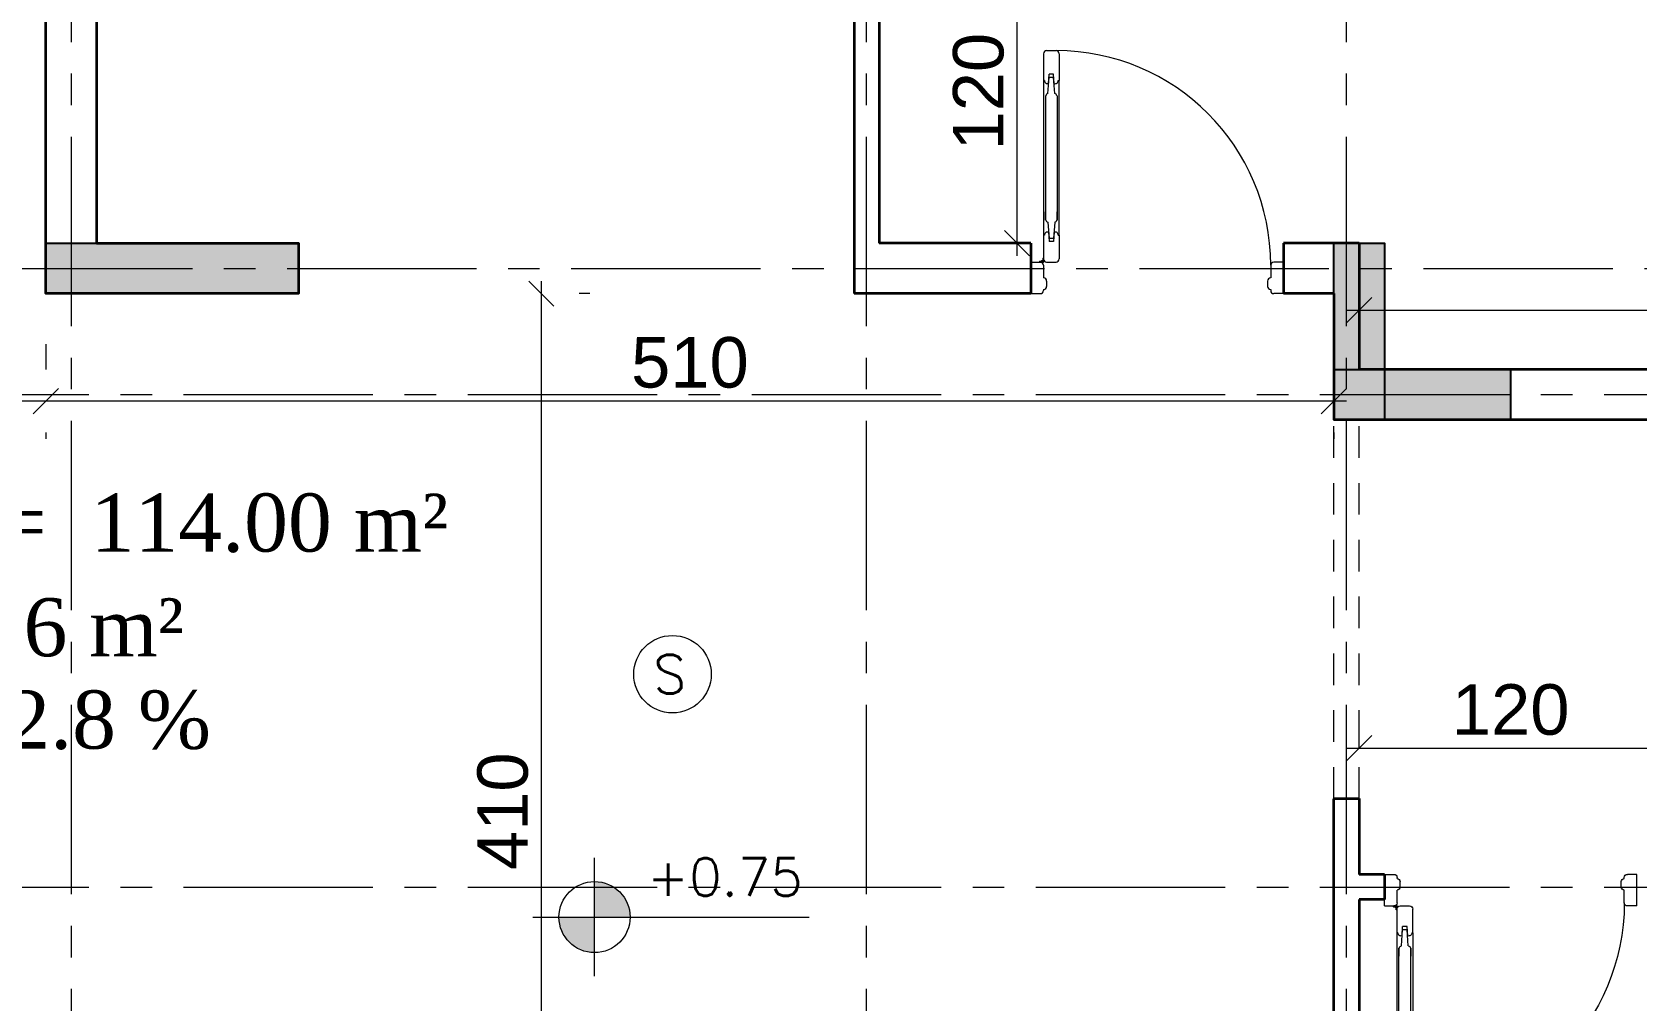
# Model space of a CAD drawing. Header units: millimetres. Extents: x -11627 to -10952, y 10244 to 10588.
# Drawn here: x -11387.3 to -11380.94, y 10465.22 to 10469.06 of the extents above; entities that cross this region are included whole.
import ezdxf

# ---------------------------------------------------------------- set-up
doc = ezdxf.new("R2010")
doc.units = ezdxf.units.MM
doc.header["$PDMODE"] = 35
for name, pattern in [('DOT', [0.25, 0, -0.25]), ('GROUND FLOOR XREF - option 3$0$FATHER FR$0$CENTER2', [1.125, 0.75, -0.125, 0.125, -0.125]), ('HIDDEN2', [0.1875, 0.125, -0.0625])]:
    doc.linetypes.add(name, pattern=pattern)
doc.layers.get('0').update_dxf_attribs({"lineweight": 5})
doc.layers.get('DEFPOINTS').update_dxf_attribs({"lineweight": 5})
for name, color, linetype, lineweight in [('A-AXIS LINE', 8, 'GROUND FLOOR XREF - option 3$0$FATHER FR$0$CENTER2', 0), ('A-GEN DIMS INTERNAL', 86, 'Continuous', 5), ('A-TEXT', 3, 'Continuous', 13), ('DIM IN', 191, 'Continuous', 5), ('DOORS', 30, 'Continuous', 9), ('FIRE', 2, 'Continuous', 5), ('hidden', 251, 'HIDDEN2', 5), ('S-COL HATCH', 5, 'Continuous', 15), ('STAIR', 34, 'Continuous', 5), ('SYMBOLS LEVEL', 233, 'Continuous', 5), ('WALLS', 4, 'Continuous', 35), ('Window', 57, 'Continuous', 13)]:
    doc.layers.add(name, color=color, linetype=linetype, lineweight=lineweight)
doc.layers.add('CivilDefense', color=2, linetype='Continuous')
doc.layers.add('col1', color=6, linetype='Continuous')
doc.styles.add('GROUND FLOOR XREF - option 3$0$STYLE1', font='arial.ttf', dxfattribs={"height": 0.2})
doc.styles.add('ROMANS', font='romans.shx', dxfattribs={"width": 0.85})
doc.styles.add('STYLE2', font='times.ttf', dxfattribs={"height": 0.25})
doc.styles.add('T20-200', font='ROMANS.SHX', dxfattribs={"height": 0.4})
doc.dimstyles.new('DIM 100', dxfattribs={"dimtxt": 0.2, "dimasz": 0.1, "dimexe": 0.15, "dimexo": 0.2, "dimgap": 0.05, "dimtad": 1, "dimdec": 0, "dimlfac": 100, "dimzin": 1, "dimdsep": 46, "dimtxsty": 'GROUND FLOOR XREF - option 3$0$STYLE1', "dimblk": 'OBLIQUE', "dimcen": 0.02, "dimdle": 0.05, "dimclrd": 256, "dimclre": 6, "dimclrt": 3, "dimadec": 1, "dimazin": 0, "dimtfac": 0.9, "dimtdec": 0, "dimtix": 1, "dimtofl": 0, "dimtmove": 2, "dimatfit": 3, "dimldrblk": 'ARCHTICK', "dimfxl": 1, "dimtolj": 1, "dimtzin": 12, "dimlwd": -1, "dimlwe": -1, "dimarcsym": 0})

# ---------------------------------------------------------------- blocks, each defined once
blk = doc.blocks.new('D-P-10-80')
at = {"color": 0}
for p, q in [((0.05, 0.77), (0.08, 0.77)), ((0.04, 0.76), (0.04, 0.6753)), ((0.09, 0.76), (0.09, 0.6753)), ((0.043, 0.6753), (0.04, 0.6753)), ((0.04, 0.6753), (0.04, 0.1853)), ((0.0542, 0.6339), (0.0577, 0.6853)), ((0.0559, 0.6657), (0.0578, 0.6953)), ((0.0723, 0.6853), (0.0577, 0.6853)), ((0.0722, 0.6953), (0.0578, 0.6953)), ((0.0741, 0.6657), (0.0722, 0.6953)), ((0.0758, 0.6339), (0.0723, 0.6853)), ((0.087, 0.6753), (0.09, 0.6753)), ((0.09, 0.1853), (0.09, 0.6753)), ((0.0462, 0.6273), (0.0462, 0.2333)), ((0.0477, 0.6273), (0.0462, 0.6273)), ((0.0823, 0.6273), (0.0837, 0.6273)), ((0.0837, 0.6273), (0.0837, 0.2333)), ((0.0462, 0.2333), (0.0462, 0.2594)), ((0.0837, 0.2333), (0.0837, 0.2594)), ((0.0477, 0.2333), (0.0462, 0.2333)), ((0.0542, 0.2267), (0.0577, 0.1753)), ((0.0758, 0.2267), (0.0723, 0.1753)), ((0.0823, 0.2333), (0.0837, 0.2333)), ((0.043, 0.1853), (0.04, 0.1853)), ((0.04, 0.1853), (0.04, 0.11)), ((0.0559, 0.1949), (0.0578, 0.1653)), ((0.0723, 0.1753), (0.0577, 0.1753)), ((0.0722, 0.1653), (0.0578, 0.1653)), ((0.0741, 0.1949), (0.0722, 0.1653)), ((0.087, 0.1853), (0.09, 0.1853)), ((0.09, 0.1853), (0.09, 0.11)), ((0.0285, 0.1025), (0.0365, 0.1025)), ((0.0332, 0.1025), (0.0355, 0.1025)), ((0.0365, 0.1025), (0.0348, 0.1025)), ((0.0375, 0.1115), (0.0375, 0.1035)), ((0.0375, 0.1045), (0.0375, 0.1035)), ((0.0418, 0.1025), (0.0375, 0.1025)), ((0.0375, 0.1025), (0.0375, 0.0981)), ((0.0385, 0.1125), (0.039, 0.1125)), ((0.04, 0.1115), (0.04, 0.1025)), ((0, 0.1), (0.03, 0.1)), ((0, 0.1), (0, 0)), ((0.0275, 0.1015), (0.0275, 0.101)), ((0.0285, 0.1), (0.0375, 0.1)), ((0.04, 0.09), (0.04, 0.05)), ((0.05, 0.1), (0.08, 0.1)), ((0.76, 0.09), (0.76, 0.05)), ((0.8, 0.1), (0.77, 0.1)), ((0.8, 0.1), (0.8, 0)), ((0, 0), (0.03, 0)), ((0.04, 0.05), (0.04, 0.05)), ((0.04, 0.013), (0.04, 0.01)), ((0.05, 0.04), (0.05, 0.023)), ((0.75, 0.04), (0.75, 0.023)), ((0.76, 0.05), (0.76, 0.05)), ((0.76, 0.013), (0.76, 0.01)), ((0.8, 0), (0.77, 0))]:
    blk.add_line(p, q, dxfattribs=at)
for radius in [0.00367, 0.00201]:
    blk.add_circle((0.0375, 0.1025), radius, dxfattribs=at)
for centre, radius, start, end in [((0.05, 0.76), 0.01, 90, 180), ((0.08, 0.76), 0.01, 0, 90), ((0.08, 0.09), 0.68, 0, 90), ((0.053, 0.6753), 0.01, 180, 286.6378), ((0.077, 0.6753), 0.01, 253.3622, 0), ((0.0542, 0.6273), 0.00659, 89.3814, 180.0004), ((0.0757, 0.6273), 0.00659, 359.9999, 90.6186), ((0.0542, 0.2333), 0.00659, 179.9996, 270.6186), ((0.0757, 0.2333), 0.00659, 269.3814, 0.0001), ((0.053, 0.1853), 0.01, 73.3622, 180), ((0.077, 0.1853), 0.01, 0, 106.6378), ((0.0285, 0.1015), 0.001, 90, 180), ((0.0365, 0.1035), 0.001, 270, 0), ((0.0385, 0.1115), 0.001, 90, 180), ((0.0375, 0.1025), 0.0025, 270, 0), ((0.039, 0.1115), 0.001, 0, 90), ((0.05, 0.11), 0.01, 180, 270), ((0.08, 0.11), 0.01, 270, 0), ((0.0285, 0.101), 0.001, 180, 270), ((0.03, 0.09), 0.01, 0, 90), ((0.77, 0.09), 0.01, 90, 180), ((0.03, 0.01), 0.01, 270, 0), ((0.04, 0.04), 0.01, 0, 90), ((0.04, 0.023), 0.01, 270, 0), ((0.76, 0.04), 0.01, 90, 180), ((0.76, 0.023), 0.01, 180, 270), ((0.77, 0.01), 0.01, 180, 270)]:
    blk.add_arc(centre, radius, start, end, dxfattribs=at)
blk = doc.blocks.new('_Oblique')
at = {"color": 0, "linetype": 'ByBlock', "lineweight": -2}
blk.add_line((-0.5, -0.5), (0.5, 0.5), dxfattribs=at)
blk = doc.blocks.new('*D856')
at = {"layer": 'A-GEN DIMS INTERNAL', "color": 6, "linetype": 'DOT', "transparency": 16777216}
for p, q in [((-11382.0414, 10466.2256), (-11382.0414, 10466.3752)), ((-11380.8414, 10466.2256), (-11380.8414, 10466.3752))]:
    blk.add_line(p, q, dxfattribs=at)
at = {"layer": 'A-GEN DIMS INTERNAL', "transparency": 16777216}
blk.add_line((-11382.0914, 10466.2252), (-11380.7914, 10466.2252), dxfattribs=at)
at = {"layer": 'DEFPOINTS', "color": 0, "transparency": 16777216}
for p in [(-11380.8414, 10466.2252), (-11382.0414, 10466.0256), (-11380.8414, 10466.0256)]:
    blk.add_point(p, dxfattribs=at)
at = {"layer": 'A-GEN DIMS INTERNAL', "transparency": 16777216, "xscale": 0.1, "yscale": 0.1, "zscale": 0.1, "rotation": 180}
blk.add_blockref('_Oblique', (-11382.0414, 10466.2252), dxfattribs=at)
at = {"layer": 'A-GEN DIMS INTERNAL', "transparency": 16777216, "xscale": 0.1, "yscale": 0.1, "zscale": 0.1}
blk.add_blockref('_Oblique', (-11380.8414, 10466.2252), dxfattribs=at)
at = {"layer": 'A-GEN DIMS INTERNAL', "color": 3, "transparency": 16777216, "insert": (-11381.4414, 10466.3773), "char_height": 0.2, "attachment_point": 5, "style": 'GROUND FLOOR XREF - option 3$0$STYLE1'}
blk.add_mtext('\\A1;120', dxfattribs=at)
blk = doc.blocks.new('_ArchTick')
at = {"color": 0, "linetype": 'ByBlock', "const_width": 0.15}
blk.add_lwpolyline([(-0.5, -0.5), (0.5, 0.5)], dxfattribs=at)
blk = doc.blocks.new('*D879')
at = {"layer": 'A-GEN DIMS INTERNAL', "transparency": 16777216}
blk.add_line((-11385.2799, 10468.0756), (-11385.2799, 10463.8756), dxfattribs=at)
at = {"layer": 'A-GEN DIMS INTERNAL', "color": 6, "linetype": 'DOT', "transparency": 16777216}
for p, q in [((-11385.0881, 10468.0256), (-11385.1299, 10468.0256)), ((-11385.5773, 10463.9256), (-11385.1299, 10463.9256))]:
    blk.add_line(p, q, dxfattribs=at)
at = {"layer": 'DEFPOINTS', "color": 0, "transparency": 16777216}
for p in [(-11385.2881, 10468.0256), (-11385.7773, 10463.9256), (-11385.2799, 10463.9256)]:
    blk.add_point(p, dxfattribs=at)
at = {"layer": 'A-GEN DIMS INTERNAL', "transparency": 16777216, "xscale": 0.1, "yscale": 0.1, "zscale": 0.1}
for p, rotation in [((-11385.2799, 10468.0256), 90), ((-11385.2799, 10463.9256), 270)]:
    blk.add_blockref('_Oblique', p, dxfattribs=dict(at, rotation=rotation))
at = {"layer": 'A-GEN DIMS INTERNAL', "color": 3, "transparency": 16777216, "insert": (-11385.432, 10465.9756), "char_height": 0.2, "attachment_point": 5, "rotation": 90, "style": 'GROUND FLOOR XREF - option 3$0$STYLE1'}
blk.add_mtext('\\A1;410', dxfattribs=at)
blk = doc.blocks.new('*D888')
at = {"layer": 'A-GEN DIMS INTERNAL', "transparency": 16777216}
blk.add_line((-11383.3963, 10469.4756), (-11383.3963, 10468.1756), dxfattribs=at)
at = {"layer": 'A-GEN DIMS INTERNAL', "color": 6, "linetype": 'DOT', "transparency": 16777216}
for p, q in [((-11383.3954, 10469.4256), (-11383.2463, 10469.4256)), ((-11383.5954, 10468.2256), (-11383.5463, 10468.2256))]:
    blk.add_line(p, q, dxfattribs=at)
at = {"layer": 'DEFPOINTS', "color": 0, "transparency": 16777216}
for p in [(-11383.5954, 10469.4256), (-11383.3963, 10468.2256), (-11383.3954, 10468.2256)]:
    blk.add_point(p, dxfattribs=at)
at = {"layer": 'A-GEN DIMS INTERNAL', "transparency": 16777216, "xscale": 0.1, "yscale": 0.1, "zscale": 0.1}
for p, rotation in [((-11383.3963, 10469.4256), 90), ((-11383.3963, 10468.2256), 270)]:
    blk.add_blockref('_Oblique', p, dxfattribs=dict(at, rotation=rotation))
at = {"layer": 'A-GEN DIMS INTERNAL', "color": 3, "transparency": 16777216, "insert": (-11383.5484, 10468.8256), "char_height": 0.2, "attachment_point": 5, "rotation": 90, "style": 'GROUND FLOOR XREF - option 3$0$STYLE1'}
blk.add_mtext('\\A1;120', dxfattribs=at)
blk = doc.blocks.new('*D961')
at = {"layer": 'A-GEN DIMS INTERNAL', "color": 6, "linetype": 'DOT', "transparency": 16777216}
for p, q in [((-11382.0414, 10467.9256), (-11382.0414, 10468.11)), ((-11378.0414, 10467.9256), (-11378.0414, 10468.11))]:
    blk.add_line(p, q, dxfattribs=at)
at = {"layer": 'A-GEN DIMS INTERNAL', "transparency": 16777216}
blk.add_line((-11382.0914, 10467.96), (-11377.9914, 10467.96), dxfattribs=at)
at = {"layer": 'DEFPOINTS', "color": 0, "transparency": 16777216}
for p in [(-11378.0414, 10467.96), (-11382.0414, 10467.7256), (-11378.0414, 10467.7256)]:
    blk.add_point(p, dxfattribs=at)
at = {"layer": 'A-GEN DIMS INTERNAL', "transparency": 16777216, "xscale": 0.1, "yscale": 0.1, "zscale": 0.1, "rotation": 180}
blk.add_blockref('_Oblique', (-11382.0414, 10467.96), dxfattribs=at)
at = {"layer": 'A-GEN DIMS INTERNAL', "transparency": 16777216, "xscale": 0.1, "yscale": 0.1, "zscale": 0.1}
blk.add_blockref('_Oblique', (-11378.0414, 10467.96), dxfattribs=at)
at = {"layer": 'A-GEN DIMS INTERNAL', "color": 3, "transparency": 16777216, "insert": (-11380.0414, 10468.1122), "char_height": 0.2, "attachment_point": 5, "style": 'GROUND FLOOR XREF - option 3$0$STYLE1'}
blk.add_mtext('\\A1;400', dxfattribs=at)
blk = doc.blocks.new('*D964')
at = {"layer": 'A-GEN DIMS INTERNAL', "color": 6, "linetype": 'DOT', "transparency": 16777216}
for p, q in [((-11387.2414, 10467.8256), (-11387.2414, 10467.4501)), ((-11382.1414, 10467.8256), (-11382.1414, 10467.4501))]:
    blk.add_line(p, q, dxfattribs=at)
at = {"layer": 'A-GEN DIMS INTERNAL', "transparency": 16777216}
blk.add_line((-11382.0914, 10467.6001), (-11387.2914, 10467.6001), dxfattribs=at)
at = {"layer": 'DEFPOINTS', "color": 0, "transparency": 16777216}
for p in [(-11387.2414, 10468.0256), (-11382.1414, 10468.0256), (-11387.2414, 10467.6001)]:
    blk.add_point(p, dxfattribs=at)
at = {"layer": 'A-GEN DIMS INTERNAL', "transparency": 16777216, "xscale": 0.1, "yscale": 0.1, "zscale": 0.1, "rotation": 180}
blk.add_blockref('_Oblique', (-11387.2414, 10467.6001), dxfattribs=at)
at = {"layer": 'A-GEN DIMS INTERNAL', "transparency": 16777216, "xscale": 0.1, "yscale": 0.1, "zscale": 0.1}
blk.add_blockref('_Oblique', (-11382.1414, 10467.6001), dxfattribs=at)
at = {"layer": 'A-GEN DIMS INTERNAL', "color": 3, "transparency": 16777216, "insert": (-11384.6914, 10467.7522), "char_height": 0.2, "attachment_point": 5, "style": 'GROUND FLOOR XREF - option 3$0$STYLE1'}
blk.add_mtext('\\A1;510', dxfattribs=at)
blk = doc.blocks.new('*D965')
at = {"layer": 'A-GEN DIMS INTERNAL', "color": 6, "linetype": 'DOT', "transparency": 16777216}
for p, q in [((-11389.9914, 10467.8256), (-11389.9914, 10467.4501)), ((-11387.2414, 10467.8256), (-11387.2414, 10467.4501))]:
    blk.add_line(p, q, dxfattribs=at)
at = {"layer": 'A-GEN DIMS INTERNAL', "transparency": 16777216}
blk.add_line((-11387.1914, 10467.6001), (-11390.0414, 10467.6001), dxfattribs=at)
at = {"layer": 'DEFPOINTS', "color": 0, "transparency": 16777216}
for p in [(-11389.9914, 10468.0256), (-11387.2414, 10468.0256), (-11389.9914, 10467.6001)]:
    blk.add_point(p, dxfattribs=at)
at = {"layer": 'A-GEN DIMS INTERNAL', "transparency": 16777216, "xscale": 0.1, "yscale": 0.1, "zscale": 0.1, "rotation": 180}
blk.add_blockref('_Oblique', (-11389.9914, 10467.6001), dxfattribs=at)
at = {"layer": 'A-GEN DIMS INTERNAL', "transparency": 16777216, "xscale": 0.1, "yscale": 0.1, "zscale": 0.1}
blk.add_blockref('_Oblique', (-11387.2414, 10467.6001), dxfattribs=at)
at = {"layer": 'A-GEN DIMS INTERNAL', "color": 3, "transparency": 16777216, "insert": (-11388.6164, 10467.7522), "char_height": 0.2, "attachment_point": 5, "style": 'GROUND FLOOR XREF - option 3$0$STYLE1'}
blk.add_mtext('\\A1;275', dxfattribs=at)
blk = doc.blocks.new('DDW')
at = {"layer": 'SYMBOLS LEVEL'}
h = blk.add_hatch(color=256, dxfattribs=at)
edge = h.paths.add_edge_path()
edge.add_line((-11621.43, 10035.1153), (-11621.43, 10034.9745))
edge.add_line((-11621.43, 10034.9745), (-11621.2892, 10034.9745))
edge.add_arc((-11621.43, 10034.9745), 0.1408, 0, 90)
edge = h.paths.add_edge_path()
edge.add_line((-11621.43, 10034.8337), (-11621.43, 10034.9745))
edge.add_line((-11621.43, 10034.9745), (-11621.5709, 10034.9745))
edge.add_arc((-11621.43, 10034.9745), 0.1408, 180, 270)
for p, q in [((-11621.43, 10034.7402), (-11621.43, 10035.2088)), ((-11621.6737, 10034.9745), (-11620.5802, 10034.9745))]:
    blk.add_line(p, q, dxfattribs=at)
blk.add_circle((-11621.43, 10034.9745), 0.1408, dxfattribs=at)
blk = doc.blocks.new('TGTGTGTGTGTGTG')
at = {"layer": 'A-AXIS LINE'}
for p, q in [((-11384.0867, 10474.272), (-11384.0867, 10449.6118)), ((-11380.9384, 10474.272), (-11380.9384, 10449.6118)), ((-11379.0385, 10474.272), (-11379.0385, 10449.6118)), ((-11397.857, 10468.1256), (-11373.8915, 10468.1256)), ((-11398.2667, 10467.6256), (-11373.8915, 10467.6256)), ((-11398.2667, 10465.6756), (-11373.8915, 10465.6756))]:
    blk.add_line(p, q, dxfattribs=at)
blk = doc.blocks.new('gcol')
at = {"layer": 'S-COL HATCH', "linetype": 'Continuous'}
h = blk.add_hatch(color=256, dxfattribs=at)
h.dxf.hatch_style = 1
h.paths.add_polyline_path([(54.7393, 17.8), (54.7393, 18), (55.7393, 18), (55.7393, 17.8)])
h = blk.add_hatch(color=256, dxfattribs=at)
h.dxf.hatch_style = 1
h.paths.add_polyline_path([(59.8393, 18), (60.0393, 18), (60.0393, 17.3), (59.8393, 17.3)])
h = blk.add_hatch(color=256, dxfattribs=at)
h.dxf.hatch_style = 1
h.paths.add_polyline_path([(59.8393, 17.3), (59.8393, 17.5), (60.5393, 17.5), (60.5393, 17.3)])
at = {"layer": 'col1'}
for points in [[(54.7393, 17.8), (54.7393, 18), (55.7393, 18), (55.7393, 17.8)], [(59.8393, 18), (60.0393, 18), (60.0393, 17.3), (59.8393, 17.3)], [(59.8393, 17.3), (59.8393, 17.5), (60.5393, 17.5), (60.5393, 17.3)]]:
    blk.add_lwpolyline(points, close=True, dxfattribs=at)

msp = doc.modelspace()

# ---------------------------------------------------------------- linework, layer by layer
at = {"layer": 'FIRE'}
msp.add_circle((-11384.7606, 10466.5183), 0.1535, dxfattribs=at)
at = {"layer": 'hidden'}
for p, q in [((-11382.1414, 10466.0256), (-11382.1414, 10467.5256)), ((-11382.0414, 10466.0256), (-11382.0414, 10467.5256))]:
    msp.add_line(p, q, dxfattribs=at)
at = {"layer": 'WALLS'}
for p, q in [((-11384.0414, 10472.2256), (-11384.0414, 10468.2256)), ((-11387.2414, 10468.2256), (-11387.2414, 10470.0256)), ((-11387.0414, 10470.0256), (-11387.0414, 10468.2256)), ((-11383.9414, 10469.4256), (-11383.9414, 10468.2256)), ((-11384.0414, 10468.2256), (-11384.0414, 10468.0256)), ((-11383.3414, 10468.2256), (-11383.9414, 10468.2256)), ((-11383.3414, 10468.2256), (-11383.3414, 10468.0256)), ((-11382.0414, 10468.2256), (-11382.3414, 10468.2256)), ((-11382.3414, 10468.2256), (-11382.3414, 10468.0256)), ((-11382.0414, 10468.2256), (-11382.0414, 10467.7256)), ((-11383.3414, 10468.0256), (-11384.0414, 10468.0256)), ((-11382.1414, 10468.0256), (-11382.3414, 10468.0256)), ((-11382.1414, 10468.0256), (-11382.1414, 10467.5256)), ((-11378.0414, 10467.7256), (-11382.0414, 10467.7256)), ((-11380.8414, 10467.5256), (-11382.1414, 10467.5256)), ((-11382.1414, 10466.0256), (-11382.0414, 10466.0256)), ((-11382.1414, 10463.7256), (-11382.1414, 10466.0252)), ((-11382.0414, 10466.0256), (-11382.0414, 10465.7256)), ((-11381.9414, 10465.7256), (-11382.0414, 10465.7256)), ((-11381.9414, 10465.7256), (-11381.9414, 10465.6256)), ((-11382.0414, 10465.6256), (-11382.0414, 10461.2256)), ((-11381.9414, 10465.6256), (-11382.0414, 10465.6256))]:
    msp.add_line(p, q, dxfattribs=at)
msp.add_lwpolyline([(-11387.0414, 10468.2256), (-11386.2414, 10468.2256), (-11386.2414, 10468.0256), (-11387.2414, 10468.0256), (-11387.2414, 10468.2256)], dxfattribs=at)
at = {"layer": 'Window'}
msp.add_line((-11387.2414, 10468.2256), (-11387.2414, 10468.0256), dxfattribs=at)

# ---------------------------------------------------------------- block references
msp.add_blockref('gcol', (-11441.9807, 10450.2256))
at = {"layer": 'DIM IN'}
msp.add_blockref('TGTGTGTGTGTGTG', (-3.0547, 0), dxfattribs=at)
at = {"layer": 'DOORS', "xscale": 1.249998427620535, "yscale": 1.249998427620535, "zscale": 1.249998427620535}
msp.add_blockref('D-P-10-80', (-11383.3414, 10468.0256), dxfattribs=at)
at = {"layer": 'DOORS', "xscale": -1.249998427620535, "yscale": 1.249998427620535, "zscale": 1.249998427620535, "rotation": 180}
msp.add_blockref('D-P-10-80', (-11381.9414, 10465.7256), dxfattribs=at)
at = {"layer": 'STAIR', "ltscale": 0.3}
msp.add_blockref('DDW', (236.3609, 430.5819), dxfattribs=at)

# ---------------------------------------------------------------- texts
at = {"layer": 'A-TEXT', "style": 'STYLE2'}
for s, p in [('HALL&STAIRCASE AREA=  114.00 m²', (-11391.5548, 10467.0039)), ('WINDOW AREA  =  14.6 m²', (-11390.8644, 10466.5896)), ('WINDOW RATIO  =  12.8 %%%', (-11390.7877, 10466.2236))]:
    msp.add_text(s, height=0.23, dxfattribs=at).set_placement(p)
at = {"layer": 'CivilDefense', "style": 'ROMANS'}
msp.add_text('S', height=0.1525, dxfattribs=at).set_placement((-11384.8365, 10466.4424))
at = {"layer": 'SYMBOLS LEVEL', "insert": (-11384.8616, 10465.7903), "char_height": 0.15, "width": 0.6675, "attachment_point": 1, "style": 'T20-200'}
msp.add_mtext('+0.75', dxfattribs=at)

# ---------------------------------------------------------------- dimensions: what is measured, and where the dimension line sits
at = {"layer": 'A-GEN DIMS INTERNAL'}
for base, p1, p2, picture, middle in [((-11383.3963, 10468.2256), (-11383.5954, 10469.4256), (-11383.3954, 10468.2256), '*D888', (-11383.5484, 10468.8256)), ((-11385.2799, 10463.9256), (-11385.2881, 10468.0256), (-11385.7773, 10463.9256), '*D879', (-11385.432, 10465.9756))]:
    dim = msp.add_linear_dim(base=base, p1=p1, p2=p2, angle=90, dimstyle='DIM 100', dxfattribs=at)
    dim.commit()
    dim.dimension.update_dxf_attribs({"geometry": picture, "text_midpoint": middle})
for base, p1, p2, picture, middle in [((-11378.0414, 10467.96), (-11382.0414, 10467.7256), (-11378.0414, 10467.7256), '*D961', (-11380.0414, 10468.1122)), ((-11389.9914, 10467.6001), (-11387.2414, 10468.0256), (-11389.9914, 10468.0256), '*D965', (-11388.6164, 10467.7522)), ((-11387.2414, 10467.6001), (-11382.1414, 10468.0256), (-11387.2414, 10468.0256), '*D964', (-11384.6914, 10467.7522)), ((-11380.8414, 10466.2252), (-11382.0414, 10466.0256), (-11380.8414, 10466.0256), '*D856', (-11381.4414, 10466.3773))]:
    dim = msp.add_linear_dim(base=base, p1=p1, p2=p2, dimstyle='DIM 100', dxfattribs=at)
    dim.commit()
    dim.dimension.update_dxf_attribs({"geometry": picture, "text_midpoint": middle})

doc.saveas('drawing.dxf')
